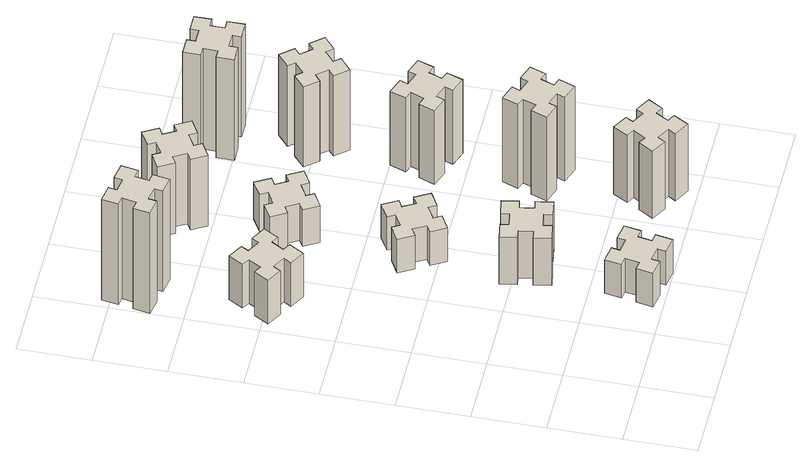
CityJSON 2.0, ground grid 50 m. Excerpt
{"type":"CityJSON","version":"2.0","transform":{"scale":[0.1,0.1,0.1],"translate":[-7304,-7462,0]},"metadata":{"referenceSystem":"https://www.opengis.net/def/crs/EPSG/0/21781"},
"CityObjects":{
"building1":{"type":"Building","attributes":{"class":"1000","function":"1000","usage":"1000","yearOfConstruction":2016,"roofType":"1000","measuredHeight":30,"storeysAboveGround":30,"storeysBelowGround":0},"geometry":[{"type":"Solid","lod":"1","boundaries":[[[[0,1,2,3,4,5,6,7,8,9,10,11,12,13,14,15,16,17,18,19]],[[17,16,20,21]],[[16,15,22,20]],[[15,14,23,22]],[[14,13,24,23]],[[13,12,25,24]],[[12,11,26,25]],[[11,10,27,26]],[[10,9,28,27]],[[9,8,29,28]],[[8,7,30,29]],[[7,6,31,30]],[[6,5,32,31]],[[5,4,33,32]],[[4,3,34,33]],[[3,2,35,34]],[[2,1,36,35]],[[1,0,37,36]],[[0,19,38,37]],[[19,18,39,38]],[[18,17,21,39]],[[24,25,26,27,28,29,30,31,32,33,34,35,36,37,38,39,21,20,22,23]]]]}]},
"building2":{"type":"Building","attributes":{"class":"1000","function":"1000","usage":"1000","yearOfConstruction":2016,"roofType":"1000","measuredHeight":39,"storeysAboveGround":30,"storeysBelowGround":0},"geometry":[{"type":"Solid","lod":"1","boundaries":[[[[40,41,42,43,44,45,46,47,48,49,50,51,52,53,54,55,56,57,58,59]],[[57,56,60,61]],[[56,55,62,60]],[[55,54,63,62]],[[54,53,64,63]],[[53,52,65,64]],[[52,51,66,65]],[[51,50,67,66]],[[50,49,68,67]],[[49,48,69,68]],[[48,47,70,69]],[[47,46,71,70]],[[46,45,72,71]],[[45,44,73,72]],[[44,43,74,73]],[[43,42,75,74]],[[42,41,76,75]],[[41,40,77,76]],[[40,59,78,77]],[[59,58,79,78]],[[58,57,61,79]],[[64,65,66,67,68,69,70,71,72,73,74,75,76,77,78,79,61,60,62,63]]]]}]},
"building3":{"type":"Building","attributes":{"class":"1000","function":"1000","usage":"1000","yearOfConstruction":2016,"roofType":"1000","measuredHeight":90,"storeysAboveGround":30,"storeysBelowGround":0},"geometry":[{"type":"Solid","lod":"1","boundaries":[[[[80,81,82,83,84,85,86,87,88,89,90,91,92,93,94,95,96,97,98,99]],[[97,96,100,101]],[[96,95,102,100]],[[95,94,103,102]],[[94,93,104,103]],[[93,92,105,104]],[[92,91,106,105]],[[91,90,107,106]],[[90,89,108,107]],[[89,88,109,108]],[[88,87,110,109]],[[87,86,111,110]],[[86,85,112,111]],[[85,84,113,112]],[[84,83,114,113]],[[83,82,115,114]],[[82,81,116,115]],[[81,80,117,116]],[[80,99,118,117]],[[99,98,119,118]],[[98,97,101,119]],[[104,105,106,107,108,109,110,111,112,113,114,115,116,117,118,119,101,100,102,103]]]]}]},
"building4":{"type":"Building","attributes":{"class":"1000","function":"1000","usage":"1000","yearOfConstruction":2016,"roofType":"1000","measuredHeight":42,"storeysAboveGround":30,"storeysBelowGround":0},"geometry":[{"type":"Solid","lod":"1","boundaries":[[[[120,121,122,123,124,125,126,127,128,129,130,131,132,133,134,135,136,137,138,139]],[[137,136,140,141]],[[136,135,142,140]],[[135,134,143,142]],[[134,133,144,143]],[[133,132,145,144]],[[132,131,146,145]],[[131,130,147,146]],[[130,129,148,147]],[[129,128,149,148]],[[128,127,150,149]],[[127,126,151,150]],[[126,125,152,151]],[[125,124,153,152]],[[124,123,154,153]],[[123,122,155,154]],[[122,121,156,155]],[[121,120,157,156]],[[120,139,158,157]],[[139,138,159,158]],[[138,137,141,159]],[[144,145,146,147,148,149,150,151,152,153,154,155,156,157,158,159,141,140,142,143]]]]}]},
"building5":{"type":"Building","attributes":{"class":"1000","function":"1000","usage":"1000","yearOfConstruction":2016,"roofType":"1000","measuredHeight":30,"storeysAboveGround":30,"storeysBelowGround":0},"geometry":[{"type":"Solid","lod":"1","boundaries":[[[[160,161,162,163,164,165,166,167,168,169,170,171,172,173,174,175,176,177,178,179]],[[177,176,180,181]],[[176,175,182,180]],[[175,174,183,182]],[[174,173,184,183]],[[173,172,185,184]],[[172,171,186,185]],[[171,170,187,186]],[[170,169,188,187]],[[169,168,189,188]],[[168,167,190,189]],[[167,166,191,190]],[[166,165,192,191]],[[165,164,193,192]],[[164,163,194,193]],[[163,162,195,194]],[[162,161,196,195]],[[161,160,197,196]],[[160,179,198,197]],[[179,178,199,198]],[[178,177,181,199]],[[184,185,186,187,188,189,190,191,192,193,194,195,196,197,198,199,181,180,182,183]]]]}]},
"building6":{"type":"Building","attributes":{"class":"1000","function":"1000","usage":"1000","yearOfConstruction":2016,"roofType":"1000","measuredHeight":33,"storeysAboveGround":30,"storeysBelowGround":0},"geometry":[{"type":"Solid","lod":"1","boundaries":[[[[200,201,202,203,204,205,206,207,208,209,210,211,212,213,214,215,216,217,218,219]],[[217,216,220,221]],[[216,215,222,220]],[[215,214,223,222]],[[214,213,224,223]],[[213,212,225,224]],[[212,211,226,225]],[[211,210,227,226]],[[210,209,228,227]],[[209,208,229,228]],[[208,207,230,229]],[[207,206,231,230]],[[206,205,232,231]],[[205,204,233,232]],[[204,203,234,233]],[[203,202,235,234]],[[202,201,236,235]],[[201,200,237,236]],[[200,219,238,237]],[[219,218,239,238]],[[218,217,221,239]],[[224,225,226,227,228,229,230,231,232,233,234,235,236,237,238,239,221,220,222,223]]]]}]},
"building7":{"type":"Building","attributes":{"class":"1000","function":"1000","usage":"1000","yearOfConstruction":2016,"roofType":"1000","measuredHeight":60,"storeysAboveGround":30,"storeysBelowGround":0},"geometry":[{"type":"Solid","lod":"1","boundaries":[[[[240,241,242,243,244,245,246,247,248,249,250,251,252,253,254,255,256,257,258,259]],[[257,256,260,261]],[[256,255,262,260]],[[255,254,263,262]],[[254,253,264,263]],[[253,252,265,264]],[[252,251,266,265]],[[251,250,267,266]],[[250,249,268,267]],[[249,248,269,268]],[[248,247,270,269]],[[247,246,271,270]],[[246,245,272,271]],[[245,244,273,272]],[[244,243,274,273]],[[243,242,275,274]],[[242,241,276,275]],[[241,240,277,276]],[[240,259,278,277]],[[259,258,279,278]],[[258,257,261,279]],[[264,265,266,267,268,269,270,271,272,273,274,275,276,277,278,279,261,260,262,263]]]]}]},
"building8":{"type":"Building","attributes":{"class":"1000","function":"1000","usage":"1000","yearOfConstruction":2016,"roofType":"1000","measuredHeight":63,"storeysAboveGround":30,"storeysBelowGround":0},"geometry":[{"type":"Solid","lod":"1","boundaries":[[[[280,281,282,283,284,285,286,287,288,289,290,291,292,293,294,295,296,297,298,299]],[[297,296,300,301]],[[296,295,302,300]],[[295,294,303,302]],[[294,293,304,303]],[[293,292,305,304]],[[292,291,306,305]],[[291,290,307,306]],[[290,289,308,307]],[[289,288,309,308]],[[288,287,310,309]],[[287,286,311,310]],[[286,285,312,311]],[[285,284,313,312]],[[284,283,314,313]],[[283,282,315,314]],[[282,281,316,315]],[[281,280,317,316]],[[280,299,318,317]],[[299,298,319,318]],[[298,297,301,319]],[[304,305,306,307,308,309,310,311,312,313,314,315,316,317,318,319,301,300,302,303]]]]}]},
"building9":{"type":"Building","attributes":{"class":"1000","function":"1000","usage":"1000","yearOfConstruction":2016,"roofType":"1000","measuredHeight":75,"storeysAboveGround":30,"storeysBelowGround":0},"geometry":[{"type":"Solid","lod":"1","boundaries":[[[[320,321,322,323,324,325,326,327,328,329,330,331,332,333,334,335,336,337,338,339]],[[337,336,340,341]],[[336,335,342,340]],[[335,334,343,342]],[[334,333,344,343]],[[333,332,345,344]],[[332,331,346,345]],[[331,330,347,346]],[[330,329,348,347]],[[329,328,349,348]],[[328,327,350,349]],[[327,326,351,350]],[[326,325,352,351]],[[325,324,353,352]],[[324,323,354,353]],[[323,322,355,354]],[[322,321,356,355]],[[321,320,357,356]],[[320,339,358,357]],[[339,338,359,358]],[[338,337,341,359]],[[344,345,346,347,348,349,350,351,352,353,354,355,356,357,358,359,341,340,342,343]]]]}]},
"building10":{"type":"Building","attributes":{"class":"1000","function":"1000","usage":"1000","yearOfConstruction":2016,"roofType":"1000","measuredHeight":66,"storeysAboveGround":30,"storeysBelowGround":0},"geometry":[{"type":"Solid","lod":"1","boundaries":[[[[360,361,362,363,364,365,366,367,368,369,370,371,372,373,374,375,376,377,378,379]],[[377,376,380,381]],[[376,375,382,380]],[[375,374,383,382]],[[374,373,384,383]],[[373,372,385,384]],[[372,371,386,385]],[[371,370,387,386]],[[370,369,388,387]],[[369,368,389,388]],[[368,367,390,389]],[[367,366,391,390]],[[366,365,392,391]],[[365,364,393,392]],[[364,363,394,393]],[[363,362,395,394]],[[362,361,396,395]],[[361,360,397,396]],[[360,379,398,397]],[[379,378,399,398]],[[378,377,381,399]],[[384,385,386,387,388,389,390,391,392,393,394,395,396,397,398,399,381,380,382,383]]]]}]},
"building11":{"type":"Building","attributes":{"class":"1000","function":"1000","usage":"1000","yearOfConstruction":2016,"roofType":"1000","measuredHeight":72,"storeysAboveGround":30,"storeysBelowGround":0},"geometry":[{"type":"Solid","lod":"1","boundaries":[[[[400,401,402,403,404,405,406,407,408,409,410,411,412,413,414,415,416,417,418,419]],[[417,416,420,421]],[[416,415,422,420]],[[415,414,423,422]],[[414,413,424,423]],[[413,412,425,424]],[[412,411,426,425]],[[411,410,427,426]],[[410,409,428,427]],[[409,408,429,428]],[[408,407,430,429]],[[407,406,431,430]],[[406,405,432,431]],[[405,404,433,432]],[[404,403,434,433]],[[403,402,435,434]],[[402,401,436,435]],[[401,400,437,436]],[[400,419,438,437]],[[419,418,439,438]],[[418,417,421,439]],[[424,425,426,427,428,429,430,431,432,433,434,435,436,437,438,439,421,420,422,423]]]]}]},
"building12":{"type":"Building","attributes":{"class":"1000","function":"1000","usage":"1000","yearOfConstruction":2016,"roofType":"1000","measuredHeight":90,"storeysAboveGround":30,"storeysBelowGround":0},"geometry":[{"type":"Solid","lod":"1","boundaries":[[[[440,441,442,443,444,445,446,447,448,449,450,451,452,453,454,455,456,457,458,459]],[[457,456,460,461]],[[456,455,462,460]],[[455,454,463,462]],[[454,453,464,463]],[[453,452,465,464]],[[452,451,466,465]],[[451,450,467,466]],[[450,449,468,467]],[[449,448,469,468]],[[448,447,470,469]],[[447,446,471,470]],[[446,445,472,471]],[[445,444,473,472]],[[444,443,474,473]],[[443,442,475,474]],[[442,441,476,475]],[[441,440,477,476]],[[440,459,478,477]],[[459,458,479,478]],[[458,457,461,479]],[[464,465,466,467,468,469,470,471,472,473,474,475,476,477,478,479,461,460,462,463]]]]}]}
},
"vertices":[
[846,274,0],[828,175,0],[769,186,0],[748,67,0],[867,47,0],[877,106,0],[975,88,0],[965,29,0],[1083,8,0],[1104,127,0],[1045,137,0],[1062,235,0],[1121,225,0],[1142,343,0],[1024,364,0],[1014,305,0],[915,322,0],[926,381,0],[807,402,0],[787,284,0],[915,322,300],[926,381,300],[1014,305,300],[1024,364,300],[1142,343,300],[1121,225,300],[1062,235,300],[1045,137,300],[1104,127,300],[1083,8,300],[965,29,300],[975,88,300],[877,106,300],[867,47,300],[748,67,300],[769,186,300],[828,175,300],[846,274,300],[787,284,300],[807,402,300],
[376,2427,0],[426,2514,0],[478,2484,0],[538,2588,0],[434,2648,0],[404,2596,0],[317,2646,0],[347,2698,0],[243,2758,0],[183,2654,0],[235,2624,0],[185,2537,0],[133,2567,0],[73,2463,0],[177,2403,0],[207,2455,0],[294,2405,0],[264,2353,0],[368,2293,0],[428,2397,0],[294,2405,390],[264,2353,390],[207,2455,390],[177,2403,390],[73,2463,390],[133,2567,390],[185,2537,390],[235,2624,390],[183,2654,390],[243,2758,390],[347,2698,390],[317,2646,390],[404,2596,390],[434,2648,390],[538,2588,390],[478,2484,390],[426,2514,390],[376,2427,390],[428,2397,390],[368,2293,390],
[305,3297,0],[322,3395,0],[381,3385,0],[402,3503,0],[284,3524,0],[274,3465,0],[175,3482,0],[186,3541,0],[67,3562,0],[47,3444,0],[106,3434,0],[88,3335,0],[29,3346,0],[8,3227,0],[127,3207,0],[137,3266,0],[235,3248,0],[225,3189,0],[343,3168,0],[364,3287,0],[235,3248,900],[225,3189,900],[137,3266,900],[127,3207,900],[8,3227,900],[29,3346,900],[88,3335,900],[106,3434,900],[47,3444,900],[67,3562,900],[186,3541,900],[175,3482,900],[274,3465,900],[284,3524,900],[402,3503,900],[381,3385,900],[322,3395,900],[305,3297,900],[364,3287,900],[343,3168,900],
[915,828,0],[1014,846,0],[1024,787,0],[1142,807,0],[1121,926,0],[1062,915,0],[1045,1014,0],[1104,1024,0],[1083,1142,0],[965,1121,0],[975,1062,0],[877,1045,0],[867,1104,0],[748,1083,0],[769,965,0],[828,975,0],[846,877,0],[787,867,0],[807,748,0],[926,769,0],[846,877,420],[787,867,420],[828,975,420],[769,965,420],[748,1083,420],[867,1104,420],[877,1045,420],[975,1062,420],[965,1121,420],[1083,1142,420],[1104,1024,420],[1045,1014,420],[1062,915,420],[1121,926,420],[1142,807,420],[1024,787,420],[1014,846,420],[915,828,420],[926,769,420],[807,748,420],
[825,1674,0],[875,1587,0],[823,1557,0],[883,1453,0],[987,1513,0],[957,1565,0],[1044,1615,0],[1074,1563,0],[1178,1623,0],[1118,1727,0],[1066,1697,0],[1016,1784,0],[1068,1814,0],[1008,1918,0],[904,1858,0],[934,1806,0],[847,1756,0],[817,1808,0],[713,1748,0],[773,1644,0],[847,1756,300],[817,1808,300],[934,1806,300],[904,1858,300],[1008,1918,300],[1068,1814,300],[1016,1784,300],[1066,1697,300],[1118,1727,300],[1178,1623,300],[1074,1563,300],[1044,1615,300],[957,1565,300],[987,1513,300],[883,1453,300],[823,1557,300],[875,1587,300],[825,1674,300],[773,1644,300],[713,1748,300],
[825,2514,0],[875,2427,0],[823,2397,0],[883,2293,0],[987,2353,0],[957,2405,0],[1044,2455,0],[1074,2403,0],[1178,2463,0],[1118,2567,0],[1066,2537,0],[1016,2624,0],[1068,2654,0],[1008,2758,0],[904,2698,0],[934,2646,0],[847,2596,0],[817,2648,0],[713,2588,0],[773,2484,0],[847,2596,330],[817,2648,330],[934,2646,330],[904,2698,330],[1008,2758,330],[1068,2654,330],[1016,2624,330],[1066,2537,330],[1118,2567,330],[1178,2463,330],[1074,2403,330],[1044,2455,330],[957,2405,330],[987,2353,330],[883,2293,330],[823,2397,330],[875,2427,330],[825,2514,330],[773,2484,330],[713,2588,330],
[1884,376,0],[1797,426,0],[1827,478,0],[1723,538,0],[1663,434,0],[1715,404,0],[1665,317,0],[1613,347,0],[1553,243,0],[1657,183,0],[1687,235,0],[1774,185,0],[1744,133,0],[1848,73,0],[1908,177,0],[1856,207,0],[1906,294,0],[1958,264,0],[2018,368,0],[1914,428,0],[1906,294,600],[1958,264,600],[1856,207,600],[1908,177,600],[1848,73,600],[1744,133,600],[1774,185,600],[1687,235,600],[1657,183,600],[1553,243,600],[1613,347,600],[1665,317,600],[1715,404,600],[1663,434,600],[1723,538,600],[1827,478,600],[1797,426,600],[1884,376,600],[1914,428,600],[2018,368,600],
[1066,3277,0],[1016,3364,0],[1068,3394,0],[1008,3498,0],[904,3438,0],[934,3386,0],[847,3336,0],[817,3388,0],[713,3328,0],[773,3224,0],[825,3254,0],[875,3167,0],[823,3137,0],[883,3033,0],[987,3093,0],[957,3145,0],[1044,3195,0],[1074,3143,0],[1178,3203,0],[1118,3307,0],[1044,3195,630],[1074,3143,630],[957,3145,630],[987,3093,630],[883,3033,630],[823,3137,630],[875,3167,630],[825,3254,630],[773,3224,630],[713,3328,630],[817,3388,630],[847,3336,630],[934,3386,630],[904,3438,630],[1008,3498,630],[1068,3394,630],[1016,3364,630],[1066,3277,630],[1118,3307,630],[1178,3203,630],
[1701,959,0],[1795,925,0],[1774,869,0],[1887,827,0],[1928,940,0],[1872,961,0],[1906,1055,0],[1962,1034,0],[2003,1147,0],[1890,1188,0],[1870,1132,0],[1776,1166,0],[1797,1222,0],[1684,1263,0],[1643,1150,0],[1699,1130,0],[1665,1036,0],[1609,1057,0],[1567,944,0],[1680,903,0],[1665,1036,750],[1609,1057,750],[1699,1130,750],[1643,1150,750],[1684,1263,750],[1797,1222,750],[1776,1166,750],[1870,1132,750],[1890,1188,750],[2003,1147,750],[1962,1034,750],[1906,1055,750],[1872,961,750],[1928,940,750],[1887,827,750],[1774,869,750],[1795,925,750],[1701,959,750],[1680,903,750],[1567,944,750],
[1870,1872,0],[1776,1906,0],[1797,1962,0],[1684,2003,0],[1643,1890,0],[1699,1870,0],[1665,1776,0],[1609,1797,0],[1567,1684,0],[1680,1643,0],[1701,1699,0],[1795,1665,0],[1774,1609,0],[1887,1567,0],[1928,1680,0],[1872,1701,0],[1906,1795,0],[1962,1774,0],[2003,1887,0],[1890,1928,0],[1906,1795,660],[1962,1774,660],[1872,1701,660],[1928,1680,660],[1887,1567,660],[1774,1609,660],[1795,1665,660],[1701,1699,660],[1680,1643,660],[1567,1684,660],[1609,1797,660],[1665,1776,660],[1699,1870,660],[1643,1890,660],[1684,2003,660],[1797,1962,660],[1776,1906,660],[1870,1872,660],[1890,1928,660],[2003,1887,660],
[1669,2493,0],[1733,2416,0],[1687,2378,0],[1764,2286,0],[1856,2363,0],[1818,2409,0],[1894,2473,0],[1933,2427,0],[2025,2504,0],[1948,2596,0],[1902,2558,0],[1837,2634,0],[1883,2673,0],[1806,2765,0],[1714,2688,0],[1753,2642,0],[1676,2577,0],[1638,2623,0],[1546,2546,0],[1623,2454,0],[1676,2577,720],[1638,2623,720],[1753,2642,720],[1714,2688,720],[1806,2765,720],[1883,2673,720],[1837,2634,720],[1902,2558,720],[1948,2596,720],[2025,2504,720],[1933,2427,720],[1894,2473,720],[1818,2409,720],[1856,2363,720],[1764,2286,720],[1687,2378,720],[1733,2416,720],[1669,2493,720],[1623,2454,720],[1546,2546,720],
[1635,3055,0],[1735,3055,0],[1735,2995,0],[1855,2995,0],[1855,3115,0],[1795,3115,0],[1795,3215,0],[1855,3215,0],[1855,3335,0],[1735,3335,0],[1735,3275,0],[1635,3275,0],[1635,3335,0],[1515,3335,0],[1515,3215,0],[1575,3215,0],[1575,3115,0],[1515,3115,0],[1515,2995,0],[1635,2995,0],[1575,3115,900],[1515,3115,900],[1575,3215,900],[1515,3215,900],[1515,3335,900],[1635,3335,900],[1635,3275,900],[1735,3275,900],[1735,3335,900],[1855,3335,900],[1855,3215,900],[1795,3215,900],[1795,3115,900],[1855,3115,900],[1855,2995,900],[1735,2995,900],[1735,3055,900],[1635,3055,900],[1635,2995,900],[1515,2995,900]
]}
